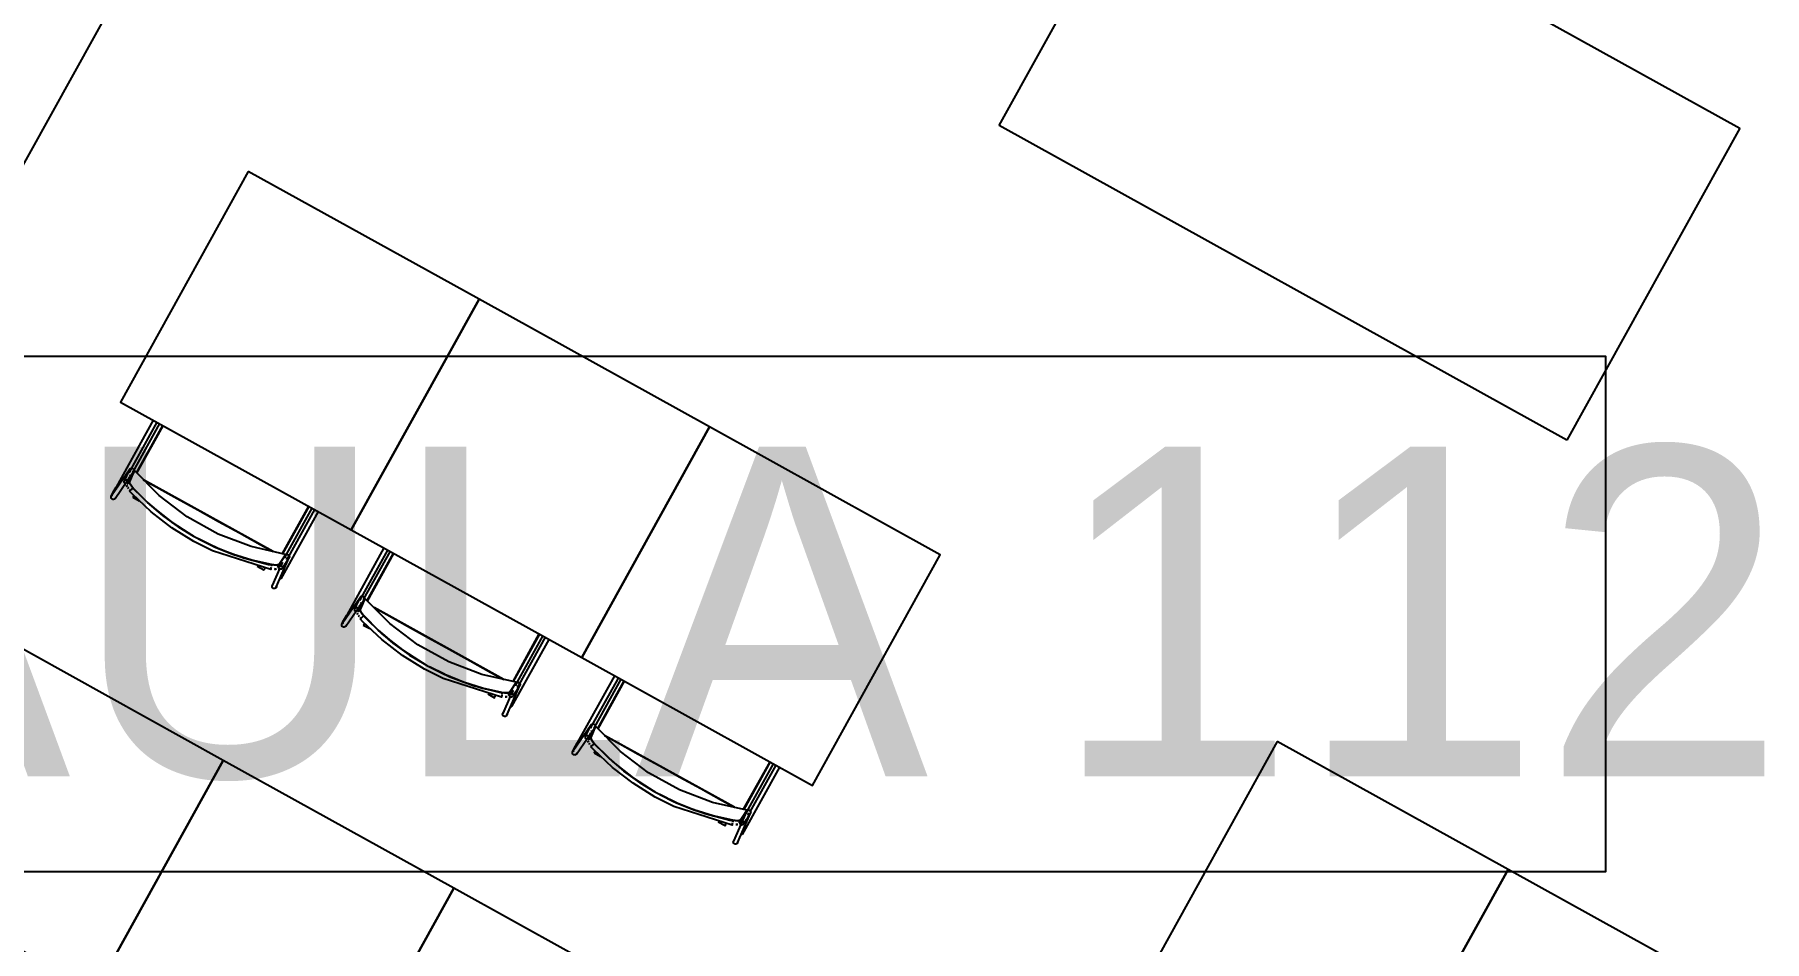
# Model space of a CAD drawing. Header units: metres. Extents: x 2.5 to 42.6, y 0.9 to 31.9.
# Drawn here: x 32.975 to 34.654, y 20.182 to 21.062 of the extents above; entities that cross this region are included whole.
import ezdxf

# ---------------------------------------------------------------- set-up
doc = ezdxf.new("R2010")
doc.units = ezdxf.units.M
for name, color, linetype in [('ARREDI', 9, 'Continuous'), ('PARETI_STRUTTURE', 7, 'Continuous'), ('WAYFINDING_RIQUADRI', 7, 'Continuous'), ('WAYFINDING_TESTI', 7, 'Continuous')]:
    doc.layers.add(name, color=color, linetype=linetype)

msp = doc.modelspace()

# ---------------------------------------------------------------- linework, layer by layer
at = {"layer": 'ARREDI'}
for points in [[(32.9503, 20.9111), (32.6662, 21.0686), (32.1699, 20.1732), (32.454, 20.0157), (32.9503, 20.9111), (33.2822, 21.5099), (32.9981, 21.6674), (32.6662, 21.0686)], [(33.1824, 20.9296), (33.0584, 20.7057), (33.2822, 20.5817), (33.4063, 20.8055)], [(33.4063, 20.8055), (33.2822, 20.5817), (33.5061, 20.4576), (33.6301, 20.6815)], [(33.6301, 20.6815), (33.5061, 20.4576), (33.7299, 20.3335), (33.854, 20.5574)], [(32.9343, 20.4819), (32.8102, 20.2581), (33.0341, 20.134), (33.1581, 20.3578)], [(34.1811, 20.3761), (34.0571, 20.1522), (34.2809, 20.0281), (34.405, 20.252)], [(33.1581, 20.3578), (33.0341, 20.134), (33.2579, 20.0099), (33.382, 20.2338)], [(34.405, 20.252), (34.2809, 20.0281), (34.5048, 19.9041), (34.6288, 20.1279)], [(33.382, 20.2338), (33.2579, 20.0099), (33.4818, 19.8858), (33.6058, 20.1097)]]:
    msp.add_lwpolyline(points, close=True, dxfattribs=at)
for points in [[(33.9112, 20.974), (34.0791, 21.277)], [(34.0791, 21.277), (34.6301, 20.9716)], [(34.4622, 20.6686), (33.9112, 20.974)], [(34.6301, 20.9716), (34.4622, 20.6686)], [(33.0739, 20.637), (33.0994, 20.683)], [(33.068, 20.6374), (33.0675, 20.6379), (33.0671, 20.6386), (33.067, 20.6393), (33.0671, 20.6401), (33.0673, 20.6405), (33.0673, 20.6405), (33.0675, 20.6407), (33.0681, 20.6412), (33.0688, 20.6414)], [(33.212, 20.5479), (33.2153, 20.5528), (33.2186, 20.5577), (33.1852, 20.5653), (33.1532, 20.5775), (33.1232, 20.5941), (33.0959, 20.6148), (33.0718, 20.6391), (33.0694, 20.6337), (33.067, 20.6283), (33.0671, 20.6274), (33.0679, 20.6259), (33.0692, 20.6241), (33.0708, 20.6222)], [(33.0677, 20.6342), (33.0681, 20.6351)], [(33.0688, 20.6414), (33.0695, 20.6414), (33.0702, 20.6411), (33.0708, 20.6406), (33.0712, 20.64), (33.0713, 20.6392), (33.0712, 20.6385)], [(33.07, 20.6376), (33.0718, 20.6391)], [(33.054, 20.6229), (33.054, 20.623), (33.0541, 20.6229), (33.0543, 20.6228), (33.0548, 20.6225)], [(33.0548, 20.6225), (33.0554, 20.6222)], [(33.0637, 20.6261), (33.063, 20.6264), (33.0624, 20.6269), (33.062, 20.6275), (33.0619, 20.6282), (33.0619, 20.6283), (33.062, 20.6289), (33.0621, 20.6291), (33.0624, 20.6296), (33.063, 20.63), (33.0637, 20.6303)], [(33.0637, 20.6303), (33.0645, 20.6302), (33.0652, 20.63), (33.0657, 20.6295), (33.0661, 20.6289), (33.0662, 20.6281), (33.0662, 20.6281), (33.0661, 20.6274), (33.066, 20.6273), (33.0657, 20.6268), (33.0651, 20.6263), (33.0644, 20.6261)], [(33.0649, 20.6235), (33.0641, 20.625)], [(33.0641, 20.625), (33.0649, 20.6235)], [(33.0647, 20.6273), (33.0664, 20.6312), (33.0671, 20.6327)], [(33.0662, 20.6216), (33.0654, 20.6227)], [(33.0654, 20.6227), (33.0661, 20.6217)], [(33.0707, 20.6222), (33.0691, 20.6241), (33.0678, 20.626), (33.0671, 20.6275), (33.067, 20.6283)], [(33.0677, 20.6197), (33.067, 20.6206)], [(33.0671, 20.6192), (33.0671, 20.6192)], [(33.0672, 20.6192), (33.0674, 20.6194), (33.0677, 20.6198), (33.0682, 20.6202), (33.0688, 20.6207), (33.0693, 20.6212)], [(33.0693, 20.6212), (33.0698, 20.6216), (33.0702, 20.6219), (33.0703, 20.6221)], [(33.1293, 20.5755), (33.115, 20.5842), (33.0993, 20.5957), (33.0845, 20.6083), (33.0707, 20.6222)], [(33.0708, 20.6221), (33.0845, 20.6083), (33.0993, 20.5956), (33.1151, 20.5842), (33.1293, 20.5756)], [(33.0805, 20.6303), (33.0931, 20.6233), (33.1132, 20.6122), (33.1334, 20.601), (33.1536, 20.5898), (33.1738, 20.5786), (33.1939, 20.5674), (33.2065, 20.5605)], [(33.2064, 20.5605), (33.0806, 20.6303)], [(33.0517, 20.6112), (33.0509, 20.6112), (33.0502, 20.6115), (33.0497, 20.612), (33.0493, 20.6126), (33.0492, 20.6134), (33.0493, 20.6141), (33.0496, 20.6145), (33.0496, 20.6145), (33.0497, 20.6147), (33.0503, 20.6152), (33.051, 20.6154)], [(33.0535, 20.6133), (33.0534, 20.6125), (33.0531, 20.6121), (33.0531, 20.6121), (33.053, 20.6119), (33.0524, 20.6114), (33.0517, 20.6112)], [(33.0712, 20.6152), (33.0709, 20.6145), (33.0705, 20.614), (33.0703, 20.6135), (33.0702, 20.6133)], [(33.2412, 20.6044), (33.2157, 20.5584)], [(33.1342, 20.5728), (33.1488, 20.5655)], [(33.1488, 20.5655), (33.1342, 20.5728)], [(33.1494, 20.5652), (33.1671, 20.558), (33.1857, 20.5522), (33.2046, 20.5479)], [(33.2048, 20.5479), (33.1858, 20.5522), (33.1672, 20.558), (33.1494, 20.5652)], [(33.2156, 20.5502), (33.2148, 20.549), (33.2115, 20.5441)], [(33.2186, 20.5577), (33.2182, 20.5548), (33.2186, 20.5577)], [(33.2184, 20.5569), (33.2189, 20.5574), (33.2196, 20.5577), (33.2204, 20.5577), (33.2211, 20.5575), (33.2217, 20.557), (33.2221, 20.5564)], [(33.2221, 20.5564), (33.2223, 20.5557), (33.2222, 20.5549), (33.2221, 20.5547), (33.2221, 20.5547), (33.2219, 20.5543), (33.2213, 20.5538), (33.2206, 20.5535), (33.2199, 20.5534), (33.2192, 20.5537)], [(33.2977, 20.5129), (33.3232, 20.5589)], [(33.1976, 20.5427), (33.1977, 20.5429), (33.1979, 20.5434), (33.1982, 20.5439), (33.1986, 20.5446)], [(33.2046, 20.5454), (33.2044, 20.5447), (33.2043, 20.544), (33.2042, 20.5435), (33.2042, 20.5433), (33.2042, 20.5432), (33.2042, 20.5432), (33.2042, 20.5435)], [(33.2049, 20.5475), (33.2049, 20.5473), (33.2048, 20.5468), (33.2047, 20.5462)], [(33.2048, 20.5479), (33.2072, 20.5475), (33.2095, 20.5474), (33.2112, 20.5476), (33.212, 20.5479)], [(33.212, 20.5479), (33.2112, 20.5476), (33.2096, 20.5474), (33.2073, 20.5475), (33.2048, 20.5479)], [(33.2098, 20.5437), (33.209, 20.5436), (33.2077, 20.5437)], [(33.2077, 20.5436), (33.209, 20.5436)], [(33.2113, 20.5453), (33.2114, 20.5461), (33.2116, 20.5466), (33.2117, 20.5467), (33.2122, 20.5472), (33.2122, 20.5472), (33.2129, 20.5475), (33.2136, 20.5475), (33.2143, 20.5473), (33.215, 20.5468), (33.2154, 20.5462)], [(33.2154, 20.5462), (33.2155, 20.5455), (33.2155, 20.5447), (33.2152, 20.5442), (33.2151, 20.5441), (33.2147, 20.5436), (33.2146, 20.5436), (33.2139, 20.5433), (33.2132, 20.5433), (33.2125, 20.5435), (33.2119, 20.544)], [(33.213, 20.5349), (33.2135, 20.5345)], [(33.2136, 20.5345), (33.214, 20.5343), (33.2143, 20.5342)], [(33.2143, 20.5341), (33.2143, 20.5341)], [(33.2056, 20.5259), (33.2054, 20.5266), (33.2055, 20.5274), (33.2056, 20.5276), (33.2056, 20.5276), (33.2058, 20.528), (33.2064, 20.5285)], [(33.2095, 20.5276), (33.2097, 20.5268), (33.2096, 20.5261), (33.2095, 20.5259), (33.2095, 20.5259), (33.2093, 20.5254), (33.2087, 20.5249), (33.2081, 20.5246), (33.2073, 20.5246), (33.2066, 20.5248), (33.206, 20.5253), (33.2056, 20.5259)], [(33.2919, 20.5134), (33.2913, 20.5139), (33.2909, 20.5145), (33.2908, 20.5153), (33.291, 20.516), (33.2912, 20.5164), (33.2912, 20.5164), (33.2913, 20.5166), (33.2919, 20.5171), (33.2926, 20.5173)], [(33.2926, 20.5173), (33.2934, 20.5173), (33.2941, 20.517), (33.2947, 20.5165), (33.295, 20.5159), (33.2951, 20.5152), (33.295, 20.5144)], [(33.2779, 20.4989), (33.2779, 20.4989), (33.2779, 20.4989), (33.2782, 20.4987), (33.2786, 20.4985)], [(33.2875, 20.502), (33.2868, 20.5023), (33.2862, 20.5028), (33.2859, 20.5034), (33.2857, 20.5041), (33.2857, 20.5042), (33.2859, 20.5049), (33.2859, 20.505), (33.2863, 20.5055), (33.2868, 20.5059), (33.2876, 20.5062)], [(33.2876, 20.5062), (33.2883, 20.5062), (33.289, 20.5059), (33.2896, 20.5054), (33.2899, 20.5048), (33.2901, 20.5041), (33.2901, 20.504), (33.2899, 20.5033), (33.2899, 20.5032), (33.2896, 20.5027), (33.289, 20.5023), (33.2883, 20.502)], [(33.2879, 20.5009), (33.2887, 20.4994)], [(33.2887, 20.4994), (33.288, 20.5009)], [(33.2885, 20.5032), (33.2903, 20.5072), (33.2909, 20.5087)], [(33.4358, 20.4239), (33.4391, 20.4288), (33.4424, 20.4337), (33.409, 20.4412), (33.377, 20.4534), (33.347, 20.47), (33.3197, 20.4907), (33.2956, 20.515), (33.2932, 20.5096), (33.2908, 20.5042), (33.2909, 20.5034), (33.2917, 20.5019), (33.293, 20.5), (33.2946, 20.4981)], [(33.2946, 20.4981), (33.2929, 20.5001), (33.2917, 20.5019), (33.2909, 20.5034), (33.2908, 20.5043)], [(33.2916, 20.5101), (33.292, 20.511)], [(33.2939, 20.5136), (33.2957, 20.515)], [(33.3044, 20.5062), (33.3169, 20.4993), (33.337, 20.4881), (33.3572, 20.4769), (33.3774, 20.4657), (33.3976, 20.4545), (33.4178, 20.4433), (33.4303, 20.4364)], [(33.4303, 20.4364), (33.3044, 20.5062)], [(33.2755, 20.4871), (33.2748, 20.4871), (33.2741, 20.4874), (33.2735, 20.4879), (33.2731, 20.4886), (33.273, 20.4893), (33.2732, 20.49), (33.2734, 20.4905), (33.2734, 20.4905), (33.2735, 20.4907), (33.2741, 20.4911), (33.2748, 20.4914)], [(33.2773, 20.4892), (33.2772, 20.4885), (33.277, 20.488), (33.277, 20.488), (33.2768, 20.4878), (33.2762, 20.4874), (33.2755, 20.4871)], [(33.2786, 20.4985), (33.2792, 20.4981)], [(33.2901, 20.4975), (33.2893, 20.4986)], [(33.2893, 20.4986), (33.29, 20.4976)], [(33.2916, 20.4957), (33.2909, 20.4965)], [(33.291, 20.4952), (33.2912, 20.4953), (33.2916, 20.4957), (33.2921, 20.4961), (33.2926, 20.4966), (33.2932, 20.4971)], [(33.291, 20.4951), (33.291, 20.4951)], [(33.2932, 20.4971), (33.2937, 20.4975), (33.294, 20.4978), (33.2942, 20.498)], [(33.2951, 20.4911), (33.2947, 20.4905), (33.2944, 20.4899), (33.2942, 20.4895), (33.294, 20.4892)], [(33.3532, 20.4515), (33.3389, 20.4602), (33.3231, 20.4716), (33.3083, 20.4843), (33.2946, 20.4981)], [(33.2947, 20.498), (33.3084, 20.4842), (33.3232, 20.4716), (33.3389, 20.4601), (33.3531, 20.4515)], [(33.465, 20.4804), (33.4395, 20.4343)], [(33.3581, 20.4488), (33.3726, 20.4414)], [(33.3727, 20.4414), (33.3581, 20.4488)], [(33.3732, 20.4412), (33.391, 20.434), (33.4095, 20.4281), (33.4285, 20.4238)], [(33.4286, 20.4238), (33.4096, 20.4281), (33.3911, 20.4339), (33.3732, 20.4412)], [(33.4424, 20.4337), (33.442, 20.4307), (33.4424, 20.4337)], [(33.4423, 20.4328), (33.4428, 20.4333), (33.4435, 20.4336), (33.4442, 20.4336), (33.445, 20.4334), (33.4456, 20.433), (33.446, 20.4323)], [(33.446, 20.4324), (33.4462, 20.4316), (33.4461, 20.4309), (33.446, 20.4307), (33.446, 20.4306), (33.4457, 20.4302), (33.4452, 20.4297), (33.4445, 20.4294), (33.4437, 20.4294), (33.443, 20.4296)], [(33.5216, 20.3889), (33.5471, 20.4349)], [(33.4214, 20.4186), (33.4215, 20.4189), (33.4218, 20.4193), (33.4221, 20.4199), (33.4224, 20.4205)], [(33.4284, 20.4214), (33.4283, 20.4206), (33.4282, 20.42), (33.4281, 20.4195), (33.428, 20.4192), (33.428, 20.4192), (33.428, 20.4192), (33.4281, 20.4194)], [(33.4288, 20.4234), (33.4287, 20.4232), (33.4286, 20.4227), (33.4285, 20.4221)], [(33.4286, 20.4238), (33.4311, 20.4235), (33.4333, 20.4234), (33.435, 20.4235), (33.4358, 20.4239)], [(33.4359, 20.4239), (33.4351, 20.4235), (33.4334, 20.4233), (33.4312, 20.4235), (33.4286, 20.4238)], [(33.4337, 20.4196), (33.4328, 20.4195), (33.4316, 20.4196)], [(33.4316, 20.4196), (33.4329, 20.4195)], [(33.4351, 20.4212), (33.4352, 20.422), (33.4354, 20.4225), (33.4355, 20.4226), (33.4361, 20.4231), (33.4361, 20.4231), (33.4367, 20.4234), (33.4375, 20.4234), (33.4382, 20.4232), (33.4388, 20.4228), (33.4392, 20.4221)], [(33.4394, 20.4261), (33.4386, 20.4249), (33.4353, 20.42)], [(33.4392, 20.4221), (33.4394, 20.4214), (33.4393, 20.4207), (33.4391, 20.4201), (33.439, 20.42), (33.4385, 20.4195), (33.4384, 20.4195), (33.4378, 20.4192), (33.437, 20.4192), (33.4363, 20.4194), (33.4357, 20.4199)], [(33.4294, 20.4018), (33.4292, 20.4025), (33.4293, 20.4033), (33.4294, 20.4035), (33.4294, 20.4035), (33.4297, 20.4039), (33.4302, 20.4045)], [(33.4334, 20.4035), (33.4336, 20.4028), (33.4335, 20.402), (33.4334, 20.4018), (33.4334, 20.4018), (33.4331, 20.4014), (33.4326, 20.4009), (33.4319, 20.4006), (33.4311, 20.4005), (33.4304, 20.4007), (33.4298, 20.4012), (33.4294, 20.4018)], [(33.4368, 20.4108), (33.4374, 20.4105)], [(33.4374, 20.4105), (33.4378, 20.4102), (33.4381, 20.4101)], [(33.4382, 20.4101), (33.4381, 20.4101)], [(33.5114, 20.378), (33.5106, 20.3782), (33.5101, 20.3787), (33.5097, 20.3794), (33.5096, 20.3801), (33.5096, 20.3801), (33.5097, 20.3808), (33.5098, 20.3809), (33.5101, 20.3814), (33.5107, 20.3819), (33.5114, 20.3821)], [(33.5114, 20.3821), (33.5121, 20.3821), (33.5129, 20.3818), (33.5134, 20.3814), (33.5138, 20.3807), (33.5139, 20.38), (33.5139, 20.38), (33.5138, 20.3793), (33.5137, 20.3791), (33.5134, 20.3786), (33.5128, 20.3782), (33.5121, 20.3779)], [(33.5124, 20.3792), (33.5141, 20.3831), (33.5148, 20.3846)], [(33.5157, 20.3893), (33.5152, 20.3898), (33.5148, 20.3905), (33.5147, 20.3912), (33.5148, 20.3919), (33.515, 20.3924), (33.515, 20.3924), (33.5152, 20.3926), (33.5158, 20.393), (33.5165, 20.3933)], [(33.6597, 20.2998), (33.663, 20.3047), (33.6663, 20.3096), (33.6329, 20.3171), (33.6009, 20.3293), (33.5709, 20.3459), (33.5436, 20.3666), (33.5195, 20.391), (33.5171, 20.3856), (33.5147, 20.3802), (33.5148, 20.3793), (33.5155, 20.3778), (33.5169, 20.3759), (33.5185, 20.374)], [(33.5154, 20.386), (33.5158, 20.3869)], [(33.5165, 20.3933), (33.5172, 20.3933), (33.5179, 20.393), (33.5185, 20.3925), (33.5189, 20.3918), (33.519, 20.3911), (33.5188, 20.3904)], [(33.5177, 20.3895), (33.5195, 20.391)], [(33.5282, 20.3821), (33.5408, 20.3752), (33.5609, 20.364), (33.5811, 20.3528), (33.6013, 20.3416), (33.6215, 20.3304), (33.6416, 20.3193), (33.6542, 20.3123)], [(33.6541, 20.3123), (33.5282, 20.3821)], [(33.4994, 20.363), (33.4986, 20.3631), (33.4979, 20.3633), (33.4974, 20.3638), (33.497, 20.3645), (33.4969, 20.3652), (33.497, 20.366), (33.4972, 20.3664), (33.4972, 20.3664), (33.4974, 20.3666), (33.498, 20.3671), (33.4987, 20.3673)], [(33.5012, 20.3651), (33.501, 20.3644), (33.5008, 20.364), (33.5008, 20.3639), (33.5007, 20.3637), (33.5001, 20.3633), (33.4994, 20.363)], [(33.5017, 20.3748), (33.5017, 20.3748), (33.5018, 20.3748), (33.502, 20.3746), (33.5025, 20.3744)], [(33.5025, 20.3744), (33.5031, 20.3741)], [(33.5126, 20.3753), (33.5118, 20.3768)], [(33.5118, 20.3768), (33.5125, 20.3754)], [(33.5139, 20.3734), (33.5131, 20.3746)], [(33.5131, 20.3746), (33.5138, 20.3735)], [(33.5184, 20.374), (33.5168, 20.376), (33.5155, 20.3779), (33.5148, 20.3793), (33.5146, 20.3802)], [(33.5154, 20.3716), (33.5147, 20.3724)], [(33.5148, 20.3711), (33.5151, 20.3713), (33.5154, 20.3716), (33.5159, 20.372), (33.5165, 20.3725), (33.517, 20.373)], [(33.5148, 20.3711), (33.5148, 20.3711)], [(33.517, 20.373), (33.5175, 20.3735), (33.5178, 20.3738), (33.518, 20.3739)], [(33.5189, 20.367), (33.5186, 20.3664), (33.5182, 20.3658), (33.518, 20.3654), (33.5179, 20.3652)], [(33.577, 20.3274), (33.5627, 20.3361), (33.5469, 20.3475), (33.5322, 20.3602), (33.5184, 20.374)], [(33.5185, 20.3739), (33.5322, 20.3601), (33.547, 20.3475), (33.5628, 20.3361), (33.577, 20.3274)], [(33.6889, 20.3563), (33.6634, 20.3103)], [(33.5819, 20.3247), (33.5965, 20.3174)], [(33.5965, 20.3173), (33.5819, 20.3247)], [(33.597, 20.3171), (33.6148, 20.3099), (33.6334, 20.3041), (33.6523, 20.2998)], [(33.6525, 20.2997), (33.6335, 20.304), (33.6149, 20.3099), (33.5971, 20.3171)], [(33.6523, 20.2973), (33.6521, 20.2966), (33.652, 20.2959), (33.6519, 20.2954), (33.6519, 20.2951), (33.6519, 20.2951), (33.6519, 20.2951), (33.6519, 20.2953)], [(33.6526, 20.2993), (33.6526, 20.2991), (33.6525, 20.2987), (33.6524, 20.298)], [(33.6525, 20.2997), (33.6549, 20.2994), (33.6572, 20.2993), (33.6589, 20.2994), (33.6597, 20.2998)], [(33.6597, 20.2998), (33.6589, 20.2994), (33.6573, 20.2993), (33.655, 20.2994), (33.6525, 20.2997)], [(33.659, 20.2972), (33.6591, 20.2979), (33.6593, 20.2984), (33.6594, 20.2986), (33.6599, 20.2991), (33.6599, 20.2991), (33.6606, 20.2993), (33.6613, 20.2994), (33.662, 20.2991), (33.6626, 20.2987), (33.6631, 20.2981)], [(33.6633, 20.3021), (33.6625, 20.3009), (33.6591, 20.296)], [(33.6631, 20.2981), (33.6632, 20.2973), (33.6632, 20.2966), (33.6629, 20.2961), (33.6628, 20.2959), (33.6623, 20.2955), (33.6623, 20.2954), (33.6616, 20.2952), (33.6609, 20.2951), (33.6602, 20.2954), (33.6596, 20.2958)], [(33.6663, 20.3096), (33.6659, 20.3066), (33.6663, 20.3096)], [(33.6661, 20.3087), (33.6666, 20.3093), (33.6673, 20.3095), (33.6681, 20.3096), (33.6688, 20.3094), (33.6694, 20.3089), (33.6698, 20.3083)], [(33.6698, 20.3083), (33.67, 20.3076), (33.6699, 20.3068), (33.6698, 20.3066), (33.6698, 20.3066), (33.6696, 20.3062), (33.669, 20.3056), (33.6683, 20.3054), (33.6676, 20.3053), (33.6669, 20.3055)], [(33.6452, 20.2946), (33.6454, 20.2948), (33.6456, 20.2952), (33.6459, 20.2958), (33.6463, 20.2964)], [(33.6575, 20.2955), (33.6567, 20.2955), (33.6556, 20.2955)], [(33.6556, 20.2955), (33.6567, 20.2954)], [(33.6607, 20.2867), (33.6612, 20.2864)], [(33.6612, 20.2864), (33.6617, 20.2862), (33.662, 20.286)], [(33.662, 20.286), (33.662, 20.286)], [(33.6533, 20.2777), (33.6531, 20.2785), (33.6532, 20.2792), (33.6533, 20.2794), (33.6533, 20.2795), (33.6535, 20.2799), (33.6541, 20.2804)], [(33.6572, 20.2794), (33.6574, 20.2787), (33.6573, 20.278), (33.6572, 20.2777), (33.6572, 20.2777), (33.657, 20.2773), (33.6564, 20.2768), (33.6557, 20.2765), (33.655, 20.2765), (33.6543, 20.2767), (33.6537, 20.2771), (33.6533, 20.2777)]]:
    msp.add_lwpolyline(points, dxfattribs=at)
at = {"layer": 'PARETI_STRUTTURE'}
for points in [[(33.0902, 20.6881), (33.054, 20.623)], [(33.0668, 20.6371), (33.0939, 20.686)], [(33.0961, 20.6848), (33.0702, 20.638)], [(33.0743, 20.6366), (33.0999, 20.6827)], [(33.0674, 20.6405), (33.0495, 20.6145)], [(33.0531, 20.6121), (33.0709, 20.6381)], [(33.0621, 20.6291), (33.0671, 20.6397)], [(33.071, 20.6379), (33.071, 20.6377), (33.0709, 20.6376), (33.0709, 20.6375), (33.0708, 20.6374), (33.0708, 20.6373), (33.0707, 20.6371), (33.0706, 20.637), (33.0706, 20.6369), (33.0705, 20.6368), (33.0705, 20.6367), (33.0704, 20.6365), (33.0704, 20.6364), (33.0703, 20.6363), (33.0703, 20.6362), (33.0702, 20.6361), (33.0701, 20.636), (33.0701, 20.6358), (33.07, 20.6357), (33.07, 20.6356), (33.0699, 20.6355), (33.0699, 20.6354), (33.0698, 20.6352), (33.0697, 20.6351), (33.0697, 20.635), (33.0696, 20.6349), (33.0696, 20.6348), (33.0695, 20.6346), (33.0695, 20.6345), (33.0694, 20.6344), (33.0694, 20.6343), (33.0693, 20.6342), (33.0692, 20.6341), (33.0692, 20.6339), (33.0691, 20.6338), (33.0691, 20.6337), (33.069, 20.6336), (33.069, 20.6335), (33.0689, 20.6334), (33.0689, 20.6332), (33.0688, 20.6331), (33.0687, 20.633), (33.0687, 20.6329), (33.0686, 20.6328), (33.0686, 20.6326), (33.0685, 20.6325), (33.0684, 20.6324), (33.0684, 20.6323), (33.0683, 20.6322), (33.0683, 20.632), (33.0682, 20.6319), (33.0682, 20.6318), (33.0681, 20.6317), (33.0681, 20.6316), (33.068, 20.6315), (33.0679, 20.6313), (33.0679, 20.6312), (33.0678, 20.6311), (33.0678, 20.631), (33.0677, 20.6309), (33.0677, 20.6307), (33.0676, 20.6306), (33.0676, 20.6305), (33.0675, 20.6304), (33.0674, 20.6303), (33.0674, 20.6301), (33.0673, 20.63), (33.0673, 20.6299), (33.0672, 20.6298), (33.0672, 20.6297), (33.0671, 20.6295), (33.0671, 20.6294), (33.067, 20.6293), (33.0669, 20.6292), (33.0669, 20.6291), (33.0668, 20.629), (33.0668, 20.6288), (33.0667, 20.6287), (33.0667, 20.6286), (33.0666, 20.6285), (33.0665, 20.6284), (33.0665, 20.6282), (33.0664, 20.6281), (33.0664, 20.628), (33.0663, 20.6279), (33.0663, 20.6278), (33.0662, 20.6277), (33.0662, 20.6275), (33.0661, 20.6274), (33.066, 20.6273), (33.066, 20.6273)], [(33.0494, 20.6143), (33.05, 20.6155), (33.0507, 20.6169), (33.0523, 20.6198), (33.054, 20.623)], [(33.0664, 20.6312), (33.0655, 20.6296)], [(33.1296, 20.5704), (33.1082, 20.5837), (33.0881, 20.5991), (33.0697, 20.6165), (33.0671, 20.6192)], [(33.0703, 20.6221), (33.0884, 20.6046), (33.1081, 20.5891), (33.1292, 20.5756), (33.1317, 20.5742)], [(33.0702, 20.6133), (33.0764, 20.6098)], [(33.2407, 20.6047), (33.2151, 20.5585)], [(33.2182, 20.5553), (33.2445, 20.6026)], [(33.2466, 20.6014), (33.2211, 20.5552)], [(33.2143, 20.5341), (33.2504, 20.5993)], [(33.2042, 20.5432), (33.1477, 20.5613), (33.1296, 20.5704)], [(33.1317, 20.5742), (33.1543, 20.5631), (33.1778, 20.5544), (33.202, 20.5481), (33.2049, 20.5475)], [(33.2095, 20.5259), (33.2221, 20.5547)], [(33.2116, 20.5466), (33.2179, 20.5564)], [(33.2152, 20.5496), (33.2133, 20.5453)], [(33.2221, 20.5547), (33.2216, 20.5541), (33.2215, 20.554), (33.2214, 20.5539), (33.2214, 20.5538), (33.2213, 20.5537), (33.2212, 20.5535), (33.2211, 20.5534), (33.2211, 20.5533), (33.221, 20.5532), (33.2209, 20.5531), (33.2209, 20.553), (33.2208, 20.5529), (33.2207, 20.5528), (33.2207, 20.5527), (33.2206, 20.5526), (33.2205, 20.5524), (33.2204, 20.5523), (33.2204, 20.5522), (33.2203, 20.5521), (33.2202, 20.552), (33.2202, 20.5519), (33.2201, 20.5518), (33.22, 20.5517), (33.2199, 20.5516), (33.2199, 20.5514), (33.2198, 20.5513), (33.2197, 20.5512), (33.2197, 20.5511), (33.2196, 20.551), (33.2195, 20.5509), (33.2194, 20.5508), (33.2194, 20.5507), (33.2193, 20.5506), (33.2192, 20.5505), (33.2192, 20.5504), (33.2191, 20.5502), (33.219, 20.5501), (33.2189, 20.55), (33.2189, 20.5499), (33.2188, 20.5498), (33.2187, 20.5497), (33.2187, 20.5496), (33.2186, 20.5495), (33.2185, 20.5494), (33.2184, 20.5492), (33.2184, 20.5491), (33.2183, 20.549), (33.2182, 20.5489), (33.2182, 20.5488), (33.2181, 20.5487), (33.218, 20.5486), (33.218, 20.5485), (33.2179, 20.5484), (33.2178, 20.5483), (33.2177, 20.5481), (33.2177, 20.548), (33.2176, 20.5479), (33.2175, 20.5478), (33.2175, 20.5477), (33.2174, 20.5476), (33.2173, 20.5475), (33.2173, 20.5474), (33.2172, 20.5473), (33.2171, 20.5471), (33.217, 20.547), (33.217, 20.5469), (33.2169, 20.5468), (33.2168, 20.5467), (33.2168, 20.5466), (33.2167, 20.5465), (33.2166, 20.5464), (33.2165, 20.5463), (33.2165, 20.5462), (33.2164, 20.546), (33.2163, 20.5459), (33.2163, 20.5458), (33.2162, 20.5457), (33.2161, 20.5456), (33.216, 20.5455), (33.216, 20.5454), (33.2159, 20.5453), (33.2158, 20.5452), (33.2158, 20.545), (33.2157, 20.5449), (33.2156, 20.5448), (33.2155, 20.5447), (33.2155, 20.5446), (33.2154, 20.5445), (33.2153, 20.5444), (33.2153, 20.5443), (33.2152, 20.5442)], [(33.2182, 20.5565), (33.2177, 20.5555)], [(33.2209, 20.555), (33.2195, 20.5525)], [(33.314, 20.5641), (33.2779, 20.4989)], [(33.2907, 20.513), (33.3178, 20.562)], [(33.32, 20.5608), (33.294, 20.514)], [(33.2982, 20.5125), (33.3237, 20.5587)], [(33.1909, 20.5464), (33.1975, 20.5427)], [(33.2127, 20.5438), (33.2056, 20.5276)], [(33.2139, 20.5474), (33.2144, 20.5483)], [(33.2912, 20.5164), (33.2734, 20.4905)], [(33.2859, 20.505), (33.291, 20.5156)], [(33.2732, 20.4902), (33.2738, 20.4914), (33.2746, 20.4929), (33.2761, 20.4957), (33.2779, 20.4989)], [(33.277, 20.488), (33.2948, 20.514)], [(33.2902, 20.5072), (33.2893, 20.5055)], [(33.2949, 20.5138), (33.2948, 20.5137), (33.2948, 20.5135), (33.2947, 20.5134), (33.2947, 20.5133), (33.2946, 20.5132), (33.2945, 20.5131), (33.2945, 20.513), (33.2944, 20.5128), (33.2944, 20.5127), (33.2943, 20.5126), (33.2943, 20.5125), (33.2942, 20.5124), (33.2942, 20.5122), (33.2941, 20.5121), (33.294, 20.512), (33.294, 20.5119), (33.2939, 20.5118), (33.2939, 20.5116), (33.2938, 20.5115), (33.2938, 20.5114), (33.2937, 20.5113), (33.2936, 20.5112), (33.2936, 20.5111), (33.2935, 20.5109), (33.2935, 20.5108), (33.2934, 20.5107), (33.2934, 20.5106), (33.2933, 20.5105), (33.2933, 20.5103), (33.2932, 20.5102), (33.2931, 20.5101), (33.2931, 20.51), (33.293, 20.5099), (33.293, 20.5098), (33.2929, 20.5096), (33.2929, 20.5095), (33.2928, 20.5094), (33.2928, 20.5093), (33.2927, 20.5092), (33.2926, 20.509), (33.2926, 20.5089), (33.2925, 20.5088), (33.2925, 20.5087), (33.2924, 20.5086), (33.2924, 20.5085), (33.2923, 20.5083), (33.2922, 20.5082), (33.2922, 20.5081), (33.2921, 20.508), (33.2921, 20.5079), (33.292, 20.5077), (33.292, 20.5076), (33.2919, 20.5075), (33.2919, 20.5074), (33.2918, 20.5073), (33.2917, 20.5071), (33.2917, 20.507), (33.2916, 20.5069), (33.2916, 20.5068), (33.2915, 20.5067), (33.2915, 20.5065), (33.2914, 20.5064), (33.2914, 20.5063), (33.2913, 20.5062), (33.2912, 20.5061), (33.2912, 20.506), (33.2911, 20.5058), (33.2911, 20.5057), (33.291, 20.5056), (33.291, 20.5055), (33.2909, 20.5054), (33.2909, 20.5052), (33.2908, 20.5051), (33.2907, 20.505), (33.2907, 20.5049), (33.2906, 20.5048), (33.2906, 20.5046), (33.2905, 20.5045), (33.2904, 20.5044), (33.2904, 20.5043), (33.2903, 20.5042), (33.2903, 20.5041), (33.2902, 20.5039), (33.2902, 20.5038), (33.2901, 20.5037), (33.2901, 20.5036), (33.29, 20.5035), (33.2899, 20.5034), (33.2899, 20.5032), (33.2899, 20.5032)], [(33.3535, 20.4463), (33.332, 20.4597), (33.312, 20.4751), (33.2936, 20.4924), (33.291, 20.4951)], [(33.294, 20.4892), (33.3003, 20.4857)], [(33.2942, 20.498), (33.3122, 20.4805), (33.3319, 20.465), (33.3531, 20.4515), (33.3556, 20.4501)], [(33.4382, 20.4101), (33.4743, 20.4752)], [(33.4645, 20.4806), (33.439, 20.4345)], [(33.4421, 20.4312), (33.4683, 20.4785)], [(33.4705, 20.4773), (33.4449, 20.4312)], [(33.3556, 20.4501), (33.3781, 20.4391), (33.4016, 20.4303), (33.4259, 20.424), (33.4288, 20.4234)], [(33.428, 20.4192), (33.3716, 20.4372), (33.3535, 20.4463)], [(33.4354, 20.4225), (33.4418, 20.4324)], [(33.442, 20.4324), (33.4416, 20.4314)], [(33.5378, 20.44), (33.5017, 20.3748)], [(33.5145, 20.389), (33.5412, 20.4371)], [(33.5438, 20.4367), (33.5179, 20.3899)], [(33.522, 20.3884), (33.5476, 20.4346)], [(33.4147, 20.4223), (33.4214, 20.4186)], [(33.4365, 20.4198), (33.4294, 20.4035)], [(33.4334, 20.4018), (33.446, 20.4306)], [(33.439, 20.4255), (33.4372, 20.4213)], [(33.4377, 20.4233), (33.4382, 20.4242)], [(33.446, 20.4307), (33.4454, 20.43), (33.4454, 20.4299), (33.4453, 20.4298), (33.4452, 20.4297), (33.4451, 20.4296), (33.4451, 20.4295), (33.445, 20.4294), (33.4449, 20.4293), (33.4449, 20.4292), (33.4448, 20.429), (33.4447, 20.4289), (33.4446, 20.4288), (33.4446, 20.4287), (33.4445, 20.4286), (33.4444, 20.4285), (33.4444, 20.4284), (33.4443, 20.4283), (33.4442, 20.4282), (33.4441, 20.428), (33.4441, 20.4279), (33.444, 20.4278), (33.4439, 20.4277), (33.4439, 20.4276), (33.4438, 20.4275), (33.4437, 20.4274), (33.4436, 20.4273), (33.4436, 20.4272), (33.4435, 20.4271), (33.4434, 20.4269), (33.4434, 20.4268), (33.4433, 20.4267), (33.4432, 20.4266), (33.4432, 20.4265), (33.4431, 20.4264), (33.443, 20.4263), (33.4429, 20.4262), (33.4429, 20.4261), (33.4428, 20.4259), (33.4427, 20.4258), (33.4427, 20.4257), (33.4426, 20.4256), (33.4425, 20.4255), (33.4424, 20.4254), (33.4424, 20.4253), (33.4423, 20.4252), (33.4422, 20.4251), (33.4422, 20.425), (33.4421, 20.4248), (33.442, 20.4247), (33.4419, 20.4246), (33.4419, 20.4245), (33.4418, 20.4244), (33.4417, 20.4243), (33.4417, 20.4242), (33.4416, 20.4241), (33.4415, 20.424), (33.4414, 20.4238), (33.4414, 20.4237), (33.4413, 20.4236), (33.4412, 20.4235), (33.4412, 20.4234), (33.4411, 20.4233), (33.441, 20.4232), (33.4409, 20.4231), (33.4409, 20.423), (33.4408, 20.4229), (33.4407, 20.4228), (33.4407, 20.4226), (33.4406, 20.4225), (33.4405, 20.4224), (33.4405, 20.4223), (33.4404, 20.4222), (33.4403, 20.4221), (33.4402, 20.422), (33.4402, 20.4219), (33.4401, 20.4218), (33.44, 20.4216), (33.44, 20.4215), (33.4399, 20.4214), (33.4398, 20.4213), (33.4398, 20.4212), (33.4397, 20.4211), (33.4396, 20.421), (33.4395, 20.4209), (33.4395, 20.4208), (33.4394, 20.4207), (33.4393, 20.4205), (33.4393, 20.4204), (33.4392, 20.4203), (33.4391, 20.4202), (33.4391, 20.4201)], [(33.4448, 20.431), (33.4434, 20.4284)], [(33.515, 20.3924), (33.4972, 20.3664)], [(33.5008, 20.3639), (33.5186, 20.3899)], [(33.5098, 20.3809), (33.5148, 20.3916)], [(33.5141, 20.3831), (33.5132, 20.3815)], [(33.5187, 20.3897), (33.5187, 20.3896), (33.5186, 20.3895), (33.5186, 20.3894), (33.5185, 20.3892), (33.5184, 20.3891), (33.5184, 20.389), (33.5183, 20.3889), (33.5183, 20.3888), (33.5182, 20.3886), (33.5182, 20.3885), (33.5181, 20.3884), (33.5181, 20.3883), (33.518, 20.3882), (33.5179, 20.388), (33.5179, 20.3879), (33.5178, 20.3878), (33.5178, 20.3877), (33.5177, 20.3876), (33.5177, 20.3875), (33.5176, 20.3873), (33.5175, 20.3872), (33.5175, 20.3871), (33.5174, 20.387), (33.5174, 20.3869), (33.5173, 20.3868), (33.5173, 20.3866), (33.5172, 20.3865), (33.5172, 20.3864), (33.5171, 20.3863), (33.517, 20.3862), (33.517, 20.386), (33.5169, 20.3859), (33.5169, 20.3858), (33.5168, 20.3857), (33.5168, 20.3856), (33.5167, 20.3855), (33.5167, 20.3853), (33.5166, 20.3852), (33.5165, 20.3851), (33.5165, 20.385), (33.5164, 20.3849), (33.5164, 20.3847), (33.5163, 20.3846), (33.5163, 20.3845), (33.5162, 20.3844), (33.5161, 20.3843), (33.5161, 20.3841), (33.516, 20.384), (33.516, 20.3839), (33.5159, 20.3838), (33.5159, 20.3837), (33.5158, 20.3835), (33.5158, 20.3834), (33.5157, 20.3833), (33.5156, 20.3832), (33.5156, 20.3831), (33.5155, 20.383), (33.5155, 20.3828), (33.5154, 20.3827), (33.5154, 20.3826), (33.5153, 20.3825), (33.5153, 20.3824), (33.5152, 20.3822), (33.5151, 20.3821), (33.5151, 20.382), (33.515, 20.3819), (33.515, 20.3818), (33.5149, 20.3816), (33.5149, 20.3815), (33.5148, 20.3814), (33.5148, 20.3813), (33.5147, 20.3812), (33.5146, 20.3811), (33.5146, 20.3809), (33.5145, 20.3808), (33.5145, 20.3807), (33.5144, 20.3806), (33.5143, 20.3805), (33.5143, 20.3803), (33.5142, 20.3802), (33.5142, 20.3801), (33.5141, 20.38), (33.5141, 20.3799), (33.514, 20.3798), (33.514, 20.3796), (33.5139, 20.3795), (33.5138, 20.3794), (33.5138, 20.3793), (33.5137, 20.3792), (33.5137, 20.3791)], [(33.4971, 20.3662), (33.4977, 20.3674), (33.4984, 20.3688), (33.5, 20.3717), (33.5017, 20.3748)], [(33.5773, 20.3222), (33.5559, 20.3356), (33.5358, 20.351), (33.5174, 20.3683), (33.5148, 20.3711)], [(33.5179, 20.3651), (33.5241, 20.3617)], [(33.518, 20.3739), (33.5361, 20.3565), (33.5558, 20.3409), (33.5769, 20.3274), (33.5794, 20.326)], [(33.662, 20.286), (33.6981, 20.3512)], [(33.6884, 20.3566), (33.6628, 20.3104)], [(33.6663, 20.3078), (33.6922, 20.3545)], [(33.6943, 20.3533), (33.6691, 20.3078)], [(33.6519, 20.2951), (33.5954, 20.3131), (33.5773, 20.3222)], [(33.5794, 20.326), (33.6019, 20.315), (33.6254, 20.3063), (33.6497, 20.2999), (33.6526, 20.2994)], [(33.6385, 20.2982), (33.6452, 20.2945)], [(33.6658, 20.3083), (33.6533, 20.2794)], [(33.6572, 20.2777), (33.6698, 20.3066)], [(33.6593, 20.2984), (33.6656, 20.3083)], [(33.6616, 20.2992), (33.6621, 20.3001)], [(33.6698, 20.3066), (33.6693, 20.306), (33.6692, 20.3058), (33.6691, 20.3057), (33.6691, 20.3056), (33.669, 20.3055), (33.6689, 20.3054), (33.6688, 20.3053), (33.6688, 20.3052), (33.6687, 20.3051), (33.6686, 20.305), (33.6686, 20.3049), (33.6685, 20.3048), (33.6684, 20.3046), (33.6683, 20.3045), (33.6683, 20.3044), (33.6682, 20.3043), (33.6681, 20.3042), (33.6681, 20.3041), (33.668, 20.304), (33.6679, 20.3039), (33.6678, 20.3038), (33.6678, 20.3036), (33.6677, 20.3035), (33.6676, 20.3034), (33.6676, 20.3033), (33.6675, 20.3032), (33.6674, 20.3031), (33.6673, 20.303), (33.6673, 20.3029), (33.6672, 20.3028), (33.6671, 20.3027), (33.6671, 20.3025), (33.667, 20.3024), (33.6669, 20.3023), (33.6668, 20.3022), (33.6668, 20.3021), (33.6667, 20.302), (33.6666, 20.3019), (33.6666, 20.3018), (33.6665, 20.3017), (33.6664, 20.3015), (33.6664, 20.3014), (33.6663, 20.3013), (33.6662, 20.3012), (33.6661, 20.3011), (33.6661, 20.301), (33.666, 20.3009), (33.6659, 20.3008), (33.6659, 20.3007), (33.6658, 20.3006), (33.6657, 20.3004), (33.6657, 20.3003), (33.6656, 20.3002), (33.6655, 20.3001), (33.6654, 20.3), (33.6654, 20.2999), (33.6653, 20.2998), (33.6652, 20.2997), (33.6652, 20.2996), (33.6651, 20.2994), (33.665, 20.2993), (33.6649, 20.2992), (33.6649, 20.2991), (33.6648, 20.299), (33.6647, 20.2989), (33.6647, 20.2988), (33.6646, 20.2987), (33.6645, 20.2986), (33.6644, 20.2985), (33.6644, 20.2983), (33.6643, 20.2982), (33.6642, 20.2981), (33.6642, 20.298), (33.6641, 20.2979), (33.664, 20.2978), (33.6639, 20.2977), (33.6639, 20.2976), (33.6638, 20.2975), (33.6637, 20.2973), (33.6637, 20.2972), (33.6636, 20.2971), (33.6635, 20.297), (33.6635, 20.2969), (33.6634, 20.2968), (33.6633, 20.2967), (33.6632, 20.2966), (33.6632, 20.2965), (33.6631, 20.2964), (33.663, 20.2963), (33.663, 20.2961), (33.6629, 20.2961)], [(33.6686, 20.3069), (33.6672, 20.3043)]]:
    msp.add_lwpolyline(points, dxfattribs=at)
at = {"layer": 'WAYFINDING_RIQUADRI'}
msp.add_lwpolyline([(32.9, 20.25), (34.5, 20.25), (34.5, 20.75), (32.9, 20.75)], close=True, dxfattribs=at)

# ---------------------------------------------------------------- texts
at = {"layer": 'WAYFINDING_TESTI', "insert": (33.7, 20.5), "char_height": 0.32, "attachment_point": 5}
msp.add_mtext('AULA 112', dxfattribs=at)

doc.saveas('drawing.dxf')
